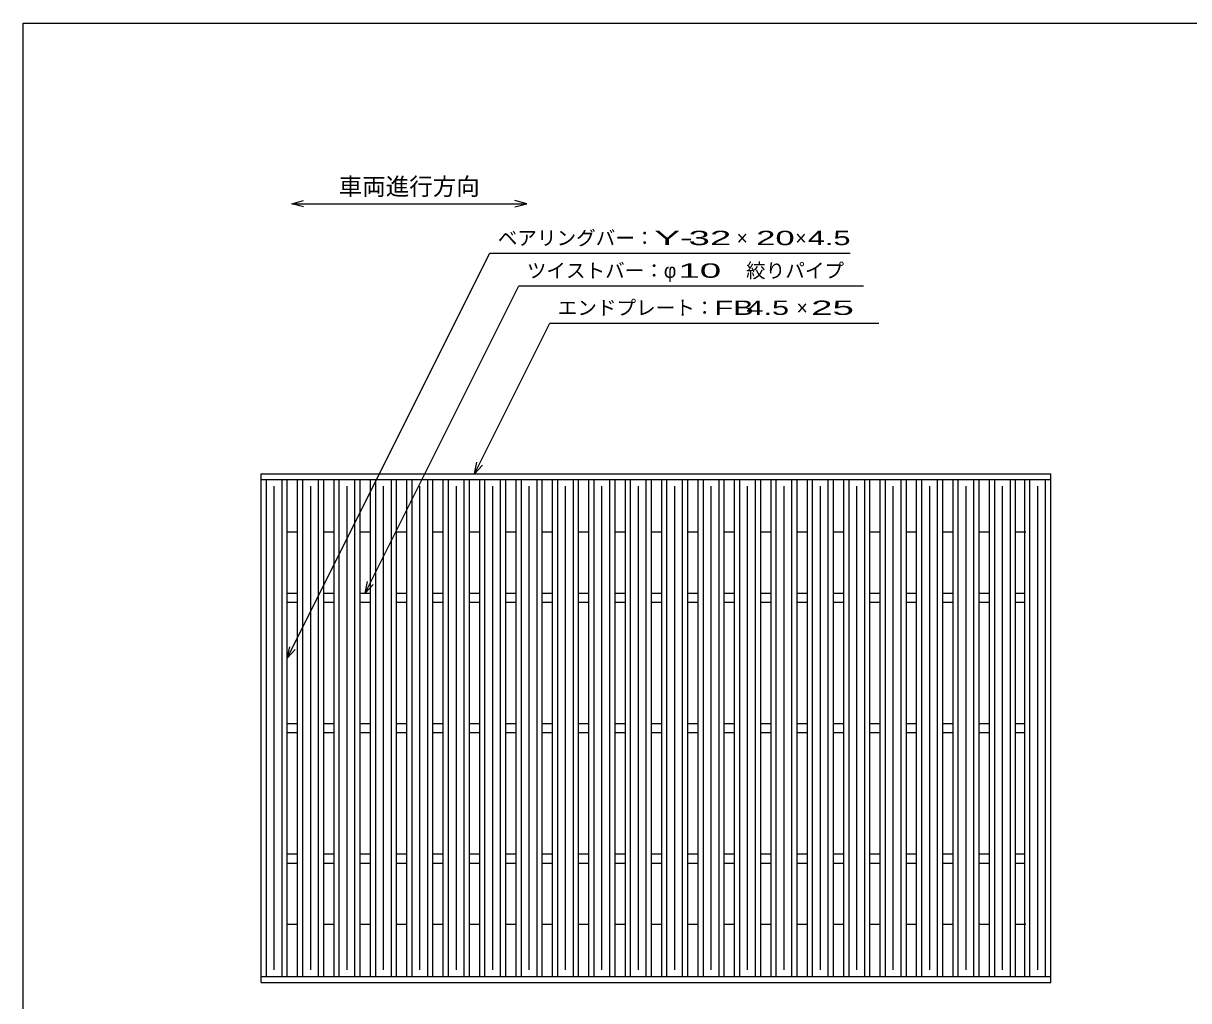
# Model space of a CAD drawing. Units: millimetres, scale not verified. Extents: x -1092 to 1034, y -771 to 635.
# Drawn here: x -1042 to -149, y -114 to 635 of the extents above; entities that cross this region are included whole.
import ezdxf
from ezdxf.enums import TextEntityAlignment as Align

# ---------------------------------------------------------------- set-up
doc = ezdxf.new("R2010")
doc.units = ezdxf.units.MM
doc.header["$LTSCALE"] = 6
for name, color, linetype, lineweight in [('0_2', 150, 'Continuous', 25), ('16', 3, 'Continuous', 25), ('22', 2, 'Continuous', 25)]:
    doc.layers.add(name, color=color, linetype=linetype, lineweight=lineweight)
doc.styles.add('ベクトル', font='')
doc.styles.get('ベクトル').set_extended_font_data('ベクトル')

msp = doc.modelspace()

# ---------------------------------------------------------------- linework, layer by layer
at = {"layer": '0_2'}
for p, q in [((-1041.6, -684.6), (-1041.6, 635.4)), ((-1041.6, 635.4), (1034.4, 635.4))]:
    msp.add_line(p, q, dxfattribs=at)
at = {"layer": '0_2', "color": 4}
for p, q in [((-835.9, 497.1), (-826.9, 499.5)), ((-826.9, 494.7), (-835.9, 497.1)), ((-835.9, 497.1), (-655.9, 497.1)), ((-655.9, 497.1), (-664.9, 499.5)), ((-664.9, 494.7), (-655.9, 497.1))]:
    msp.add_line(p, q, dxfattribs=at)
at = {"layer": '16'}
for p, q in [((-859.3, 290.1), (-254.3, 290.1)), ((-859.3, 285.6), (-859.3, 290.1)), ((-254.3, 285.6), (-254.3, 290.1)), ((-859.3, 285.6), (-254.3, 285.6)), ((-859.3, -95.4), (-859.3, 285.6)), ((-859.3, 285.6), (-839.3, 285.6)), ((-855.3, -95.4), (-855.3, 285.6)), ((-849.3, -90.4), (-849.3, 280.6)), ((-843.3, -95.4), (-843.3, 285.6)), ((-839.3, -95.4), (-839.3, 285.6)), ((-831.4, -95.4), (-831.4, 285.6)), ((-831.4, 285.6), (-811.4, 285.6)), ((-827.4, -95.4), (-827.4, 285.6)), ((-821.4, -90.4), (-821.4, 280.6)), ((-815.4, -95.4), (-815.4, 285.6)), ((-811.4, -95.4), (-811.4, 285.6)), ((-803.5, -95.4), (-803.5, 285.6)), ((-803.5, 285.6), (-783.5, 285.6)), ((-799.5, -95.4), (-799.5, 285.6)), ((-793.5, -90.4), (-793.5, 280.6)), ((-787.5, -95.4), (-787.5, 285.6)), ((-783.5, -95.4), (-783.5, 285.6)), ((-775.6, -95.4), (-775.6, 285.6)), ((-775.6, 285.6), (-755.6, 285.6)), ((-771.6, -95.4), (-771.6, 285.6)), ((-765.6, -90.4), (-765.6, 280.6)), ((-759.6, -95.4), (-759.6, 285.6)), ((-755.6, -95.4), (-755.6, 285.6)), ((-747.7, -95.4), (-747.7, 285.6)), ((-747.7, 285.6), (-727.7, 285.6)), ((-743.7, -95.4), (-743.7, 285.6)), ((-737.7, -90.4), (-737.7, 280.6)), ((-731.7, -95.4), (-731.7, 285.6)), ((-727.7, -95.4), (-727.7, 285.6)), ((-719.8, -95.4), (-719.8, 285.6)), ((-719.8, 285.6), (-699.8, 285.6)), ((-715.8, -95.4), (-715.8, 285.6)), ((-709.8, -90.4), (-709.8, 280.6)), ((-703.8, -95.4), (-703.8, 285.6)), ((-699.8, -95.4), (-699.8, 285.6)), ((-691.9, -95.4), (-691.9, 285.6)), ((-691.9, 285.6), (-671.9, 285.6)), ((-687.9, -95.4), (-687.9, 285.6)), ((-681.9, -90.4), (-681.9, 280.6)), ((-675.9, -95.4), (-675.9, 285.6)), ((-671.9, -95.4), (-671.9, 285.6)), ((-664, -95.4), (-664, 285.6)), ((-664, 285.6), (-644, 285.6)), ((-660, -95.4), (-660, 285.6)), ((-654, -90.4), (-654, 280.6)), ((-648, -95.4), (-648, 285.6)), ((-644, -95.4), (-644, 285.6)), ((-636.1, -95.4), (-636.1, 285.6)), ((-636.1, 285.6), (-616.1, 285.6)), ((-632.1, -95.4), (-632.1, 285.6)), ((-626.1, -90.4), (-626.1, 280.6)), ((-620.1, -95.4), (-620.1, 285.6)), ((-616.1, -95.4), (-616.1, 285.6)), ((-608.2, -95.4), (-608.2, 285.6)), ((-608.2, 285.6), (-588.2, 285.6)), ((-604.2, -95.4), (-604.2, 285.6)), ((-598.2, -90.4), (-598.2, 280.6)), ((-592.2, -95.4), (-592.2, 285.6)), ((-588.2, -95.4), (-588.2, 285.6)), ((-580.3, -95.4), (-580.3, 285.6)), ((-580.3, 285.6), (-560.3, 285.6)), ((-576.3, -95.4), (-576.3, 285.6)), ((-570.3, -90.4), (-570.3, 280.6)), ((-564.3, -95.4), (-564.3, 285.6)), ((-560.3, -95.4), (-560.3, 285.6)), ((-552.4, -95.4), (-552.4, 285.6)), ((-552.4, 285.6), (-532.4, 285.6)), ((-548.4, -95.4), (-548.4, 285.6)), ((-542.4, -90.4), (-542.4, 280.6)), ((-536.4, -95.4), (-536.4, 285.6)), ((-532.4, -95.4), (-532.4, 285.6)), ((-524.5, -95.4), (-524.5, 285.6)), ((-524.5, 285.6), (-504.5, 285.6)), ((-520.5, -95.4), (-520.5, 285.6)), ((-514.5, -90.4), (-514.5, 280.6)), ((-508.5, -95.4), (-508.5, 285.6)), ((-504.5, -95.4), (-504.5, 285.6)), ((-496.6, -95.4), (-496.6, 285.6)), ((-496.6, 285.6), (-476.6, 285.6)), ((-492.6, -95.4), (-492.6, 285.6)), ((-486.6, -90.4), (-486.6, 280.6)), ((-480.6, -95.4), (-480.6, 285.6)), ((-476.6, -95.4), (-476.6, 285.6)), ((-468.7, -95.4), (-468.7, 285.6)), ((-468.7, 285.6), (-448.7, 285.6)), ((-464.7, -95.4), (-464.7, 285.6)), ((-458.7, -90.4), (-458.7, 280.6)), ((-452.7, -95.4), (-452.7, 285.6)), ((-448.7, -95.4), (-448.7, 285.6)), ((-440.8, -95.4), (-440.8, 285.6)), ((-440.8, 285.6), (-420.8, 285.6)), ((-436.8, -95.4), (-436.8, 285.6)), ((-430.8, -90.4), (-430.8, 280.6)), ((-424.8, -95.4), (-424.8, 285.6)), ((-420.8, -95.4), (-420.8, 285.6)), ((-412.9, -95.4), (-412.9, 285.6)), ((-412.9, 285.6), (-392.9, 285.6)), ((-408.9, -95.4), (-408.9, 285.6)), ((-402.9, -90.4), (-402.9, 280.6)), ((-396.9, -95.4), (-396.9, 285.6)), ((-392.9, -95.4), (-392.9, 285.6)), ((-385, -95.4), (-385, 285.6)), ((-385, 285.6), (-365, 285.6)), ((-381, -95.4), (-381, 285.6)), ((-375, -90.4), (-375, 280.6)), ((-369, -95.4), (-369, 285.6)), ((-365, -95.4), (-365, 285.6)), ((-357.1, -95.4), (-357.1, 285.6)), ((-357.1, 285.6), (-337.1, 285.6)), ((-353.1, -95.4), (-353.1, 285.6)), ((-347.1, -90.4), (-347.1, 280.6)), ((-341.1, -95.4), (-341.1, 285.6)), ((-337.1, -95.4), (-337.1, 285.6)), ((-329.2, -95.4), (-329.2, 285.6)), ((-329.2, 285.6), (-309.2, 285.6)), ((-325.2, -95.4), (-325.2, 285.6)), ((-319.2, -90.4), (-319.2, 280.6)), ((-313.2, -95.4), (-313.2, 285.6)), ((-309.2, -95.4), (-309.2, 285.6)), ((-301.3, -95.4), (-301.3, 285.6)), ((-301.3, 285.6), (-281.3, 285.6)), ((-297.3, -95.4), (-297.3, 285.6)), ((-291.3, -90.4), (-291.3, 280.6)), ((-285.3, -95.4), (-285.3, 285.6)), ((-281.3, -95.4), (-281.3, 285.6)), ((-274.3, -95.4), (-274.3, 285.6)), ((-274.3, 285.6), (-254.3, 285.6)), ((-270.3, -95.4), (-270.3, 285.6)), ((-264.3, -90.4), (-264.3, 280.6)), ((-258.3, -95.4), (-258.3, 285.6)), ((-254.3, -95.4), (-254.3, 285.6)), ((-839.3, 245.6), (-831.4, 245.6)), ((-811.4, 245.6), (-803.5, 245.6)), ((-783.5, 245.6), (-775.6, 245.6)), ((-755.6, 245.6), (-747.7, 245.6)), ((-727.7, 245.6), (-719.8, 245.6)), ((-699.8, 245.6), (-691.9, 245.6)), ((-671.9, 245.6), (-664, 245.6)), ((-644, 245.6), (-636.1, 245.6)), ((-616.1, 245.6), (-608.2, 245.6)), ((-588.2, 245.6), (-580.3, 245.6)), ((-560.3, 245.6), (-552.4, 245.6)), ((-532.4, 245.6), (-524.5, 245.6)), ((-504.5, 245.6), (-496.6, 245.6)), ((-476.6, 245.6), (-468.7, 245.6)), ((-448.7, 245.6), (-440.8, 245.6)), ((-420.8, 245.6), (-412.9, 245.6)), ((-392.9, 245.6), (-385, 245.6)), ((-365, 245.6), (-357.1, 245.6)), ((-337.1, 245.6), (-329.2, 245.6)), ((-309.2, 245.6), (-301.3, 245.6)), ((-281.3, 245.6), (-273.4, 245.6)), ((-839.3, 198.6), (-831.4, 198.6)), ((-811.4, 198.6), (-803.5, 198.6)), ((-783.5, 198.6), (-775.6, 198.6)), ((-755.6, 198.6), (-747.7, 198.6)), ((-727.7, 198.6), (-719.8, 198.6)), ((-699.8, 198.6), (-691.9, 198.6)), ((-671.9, 198.6), (-664, 198.6)), ((-644, 198.6), (-636.1, 198.6)), ((-616.1, 198.6), (-608.2, 198.6)), ((-588.2, 198.6), (-580.3, 198.6)), ((-560.3, 198.6), (-552.4, 198.6)), ((-532.4, 198.6), (-524.5, 198.6)), ((-504.5, 198.6), (-496.6, 198.6)), ((-476.6, 198.6), (-468.7, 198.6)), ((-448.7, 198.6), (-440.8, 198.6)), ((-420.8, 198.6), (-412.9, 198.6)), ((-392.9, 198.6), (-385, 198.6)), ((-365, 198.6), (-357.1, 198.6)), ((-337.1, 198.6), (-329.2, 198.6)), ((-309.2, 198.6), (-301.3, 198.6)), ((-281.3, 198.6), (-274.3, 198.6)), ((-839.3, 191.6), (-831.4, 191.6)), ((-811.4, 191.6), (-803.5, 191.6)), ((-783.5, 191.6), (-775.6, 191.6)), ((-755.6, 191.6), (-747.7, 191.6)), ((-727.7, 191.6), (-719.8, 191.6)), ((-699.8, 191.6), (-691.9, 191.6)), ((-671.9, 191.6), (-664, 191.6)), ((-644, 191.6), (-636.1, 191.6)), ((-616.1, 191.6), (-608.2, 191.6)), ((-588.2, 191.6), (-580.3, 191.6)), ((-560.3, 191.6), (-552.4, 191.6)), ((-532.4, 191.6), (-524.5, 191.6)), ((-504.5, 191.6), (-496.6, 191.6)), ((-476.6, 191.6), (-468.7, 191.6)), ((-448.7, 191.6), (-440.8, 191.6)), ((-420.8, 191.6), (-412.9, 191.6)), ((-392.9, 191.6), (-385, 191.6)), ((-365, 191.6), (-357.1, 191.6)), ((-337.1, 191.6), (-329.2, 191.6)), ((-309.2, 191.6), (-301.3, 191.6)), ((-281.3, 191.6), (-274.3, 191.6)), ((-839.3, 98.6), (-831.4, 98.6)), ((-811.4, 98.6), (-803.5, 98.6)), ((-783.5, 98.6), (-775.6, 98.6)), ((-755.6, 98.6), (-747.7, 98.6)), ((-727.7, 98.6), (-719.8, 98.6)), ((-699.8, 98.6), (-691.9, 98.6)), ((-671.9, 98.6), (-664, 98.6)), ((-644, 98.6), (-636.1, 98.6)), ((-616.1, 98.6), (-608.2, 98.6)), ((-588.2, 98.6), (-580.3, 98.6)), ((-560.3, 98.6), (-552.4, 98.6)), ((-532.4, 98.6), (-524.5, 98.6)), ((-504.5, 98.6), (-496.6, 98.6)), ((-476.6, 98.6), (-468.7, 98.6)), ((-448.7, 98.6), (-440.8, 98.6)), ((-420.8, 98.6), (-412.9, 98.6)), ((-392.9, 98.6), (-385, 98.6)), ((-365, 98.6), (-357.1, 98.6)), ((-337.1, 98.6), (-329.2, 98.6)), ((-309.2, 98.6), (-301.3, 98.6)), ((-281.3, 98.6), (-274.3, 98.6)), ((-839.3, 91.6), (-831.4, 91.6)), ((-811.4, 91.6), (-803.5, 91.6)), ((-783.5, 91.6), (-775.6, 91.6)), ((-755.6, 91.6), (-747.7, 91.6)), ((-727.7, 91.6), (-719.8, 91.6)), ((-699.8, 91.6), (-691.9, 91.6)), ((-671.9, 91.6), (-664, 91.6)), ((-644, 91.6), (-636.1, 91.6)), ((-616.1, 91.6), (-608.2, 91.6)), ((-588.2, 91.6), (-580.3, 91.6)), ((-560.3, 91.6), (-552.4, 91.6)), ((-532.4, 91.6), (-524.5, 91.6)), ((-504.5, 91.6), (-496.6, 91.6)), ((-476.6, 91.6), (-468.7, 91.6)), ((-448.7, 91.6), (-440.8, 91.6)), ((-420.8, 91.6), (-412.9, 91.6)), ((-392.9, 91.6), (-385, 91.6)), ((-365, 91.6), (-357.1, 91.6)), ((-337.1, 91.6), (-329.2, 91.6)), ((-309.2, 91.6), (-301.3, 91.6)), ((-281.3, 91.6), (-274.3, 91.6)), ((-839.3, -1.4), (-831.4, -1.4)), ((-839.3, -8.4), (-831.4, -8.4)), ((-811.4, -1.4), (-803.5, -1.4)), ((-811.4, -8.4), (-803.5, -8.4)), ((-783.5, -1.4), (-775.6, -1.4)), ((-783.5, -8.4), (-775.6, -8.4)), ((-755.6, -1.4), (-747.7, -1.4)), ((-755.6, -8.4), (-747.7, -8.4)), ((-727.7, -1.4), (-719.8, -1.4)), ((-727.7, -8.4), (-719.8, -8.4)), ((-699.8, -1.4), (-691.9, -1.4)), ((-699.8, -8.4), (-691.9, -8.4)), ((-671.9, -1.4), (-664, -1.4)), ((-671.9, -8.4), (-664, -8.4)), ((-644, -1.4), (-636.1, -1.4)), ((-644, -8.4), (-636.1, -8.4)), ((-616.1, -1.4), (-608.2, -1.4)), ((-616.1, -8.4), (-608.2, -8.4)), ((-588.2, -1.4), (-580.3, -1.4)), ((-588.2, -8.4), (-580.3, -8.4)), ((-560.3, -1.4), (-552.4, -1.4)), ((-560.3, -8.4), (-552.4, -8.4)), ((-532.4, -1.4), (-524.5, -1.4)), ((-532.4, -8.4), (-524.5, -8.4)), ((-504.5, -1.4), (-496.6, -1.4)), ((-504.5, -8.4), (-496.6, -8.4)), ((-476.6, -1.4), (-468.7, -1.4)), ((-476.6, -8.4), (-468.7, -8.4)), ((-448.7, -1.4), (-440.8, -1.4)), ((-448.7, -8.4), (-440.8, -8.4)), ((-420.8, -1.4), (-412.9, -1.4)), ((-420.8, -8.4), (-412.9, -8.4)), ((-392.9, -1.4), (-385, -1.4)), ((-392.9, -8.4), (-385, -8.4)), ((-365, -1.4), (-357.1, -1.4)), ((-365, -8.4), (-357.1, -8.4)), ((-337.1, -1.4), (-329.2, -1.4)), ((-337.1, -8.4), (-329.2, -8.4)), ((-309.2, -1.4), (-301.3, -1.4)), ((-309.2, -8.4), (-301.3, -8.4)), ((-281.3, -1.4), (-274.3, -1.4)), ((-281.3, -8.4), (-274.3, -8.4)), ((-839.3, -55.4), (-831.4, -55.4)), ((-811.4, -55.4), (-803.5, -55.4)), ((-783.5, -55.4), (-775.6, -55.4)), ((-755.6, -55.4), (-747.7, -55.4)), ((-727.7, -55.4), (-719.8, -55.4)), ((-699.8, -55.4), (-691.9, -55.4)), ((-671.9, -55.4), (-664, -55.4)), ((-644, -55.4), (-636.1, -55.4)), ((-616.1, -55.4), (-608.2, -55.4)), ((-588.2, -55.4), (-580.3, -55.4)), ((-560.3, -55.4), (-552.4, -55.4)), ((-532.4, -55.4), (-524.5, -55.4)), ((-504.5, -55.4), (-496.6, -55.4)), ((-476.6, -55.4), (-468.7, -55.4)), ((-448.7, -55.4), (-440.8, -55.4)), ((-420.8, -55.4), (-412.9, -55.4)), ((-392.9, -55.4), (-385, -55.4)), ((-365, -55.4), (-357.1, -55.4)), ((-337.1, -55.4), (-329.2, -55.4)), ((-309.2, -55.4), (-301.3, -55.4)), ((-281.3, -55.4), (-273.4, -55.4)), ((-859.3, -95.4), (-254.3, -95.4)), ((-859.3, -99.9), (-859.3, -95.4)), ((-859.3, -95.4), (-839.3, -95.4)), ((-831.4, -95.4), (-811.4, -95.4)), ((-803.5, -95.4), (-783.5, -95.4)), ((-775.6, -95.4), (-755.6, -95.4)), ((-747.7, -95.4), (-727.7, -95.4)), ((-719.8, -95.4), (-699.8, -95.4)), ((-691.9, -95.4), (-671.9, -95.4)), ((-664, -95.4), (-644, -95.4)), ((-636.1, -95.4), (-616.1, -95.4)), ((-608.2, -95.4), (-588.2, -95.4)), ((-580.3, -95.4), (-560.3, -95.4)), ((-552.4, -95.4), (-532.4, -95.4)), ((-524.5, -95.4), (-504.5, -95.4)), ((-496.6, -95.4), (-476.6, -95.4)), ((-468.7, -95.4), (-448.7, -95.4)), ((-440.8, -95.4), (-420.8, -95.4)), ((-412.9, -95.4), (-392.9, -95.4)), ((-385, -95.4), (-365, -95.4)), ((-357.1, -95.4), (-337.1, -95.4)), ((-329.2, -95.4), (-309.2, -95.4)), ((-301.3, -95.4), (-281.3, -95.4)), ((-274.3, -95.4), (-254.3, -95.4)), ((-254.3, -99.9), (-254.3, -95.4)), ((-859.3, -99.9), (-254.3, -99.9))]:
    msp.add_line(p, q, dxfattribs=at)
at = {"layer": '22', "color": 4}
for p, q in [((-839.3, 148.6), (-684.05, 459.1)), ((-684.05, 459.1), (-408.05, 459.1)), ((-779.55, 198.6), (-661.8, 434.1)), ((-661.8, 434.1), (-397.8, 434.1)), ((-695.85, 290.1), (-638.1, 405.6)), ((-638.1, 405.6), (-386.1, 405.6)), ((-695.85, 290.1), (-694.05, 298.86)), ((-695.85, 290.1), (-689.85, 296.7)), ((-779.55, 198.6), (-777.75, 207.36)), ((-779.55, 198.6), (-773.55, 205.2)), ((-839.3, 148.6), (-837.5, 157.36)), ((-839.3, 148.6), (-833.3, 155.2))]:
    msp.add_line(p, q, dxfattribs=at)

# ---------------------------------------------------------------- texts
at = {"layer": '0_2', "color": 2, "style": 'ベクトル'}
msp.add_text('車両進行方向', height=13.2, dxfattribs=at).set_placement((-799.9, 510.3), align=Align.MIDDLE_LEFT)
at = {"layer": '22', "style": 'ベクトル'}
for s, p in [('ベアリングバー：', (-678.05, 470.8)), ('×', (-495.05, 470.8)), ('×', (-450.05, 470.8)), ('ツイストバー：', (-655.8, 445.8)), ('φ', (-550.8, 445.8)), ('絞りパイプ', (-487.8, 445.8)), ('エンドプレート：', (-632.1, 417.3)), ('×', (-449.1, 417.3))]:
    msp.add_text(s, height=11, dxfattribs=at).set_placement(p, align=Align.MIDDLE_LEFT)
for s, width, p in [('Y-', 2, (-558.05, 470.8)), (' 32 ', 2, (-540.05, 470.8)), ('20', 1.8, (-480.05, 470.8)), (' 4.5 ', 1.6, (-447.05, 470.8)), (' 10 ', 2, (-547.8, 445.8)), ('FB', 1.6, (-512.1, 417.3)), (' 4.5 ', 1.6, (-494.1, 417.3)), (' 25 ', 2, (-446.1, 417.3))]:
    msp.add_text(s, height=11, dxfattribs=dict(at, width=width)).set_placement(p, align=Align.MIDDLE_LEFT)

doc.saveas('drawing.dxf')
